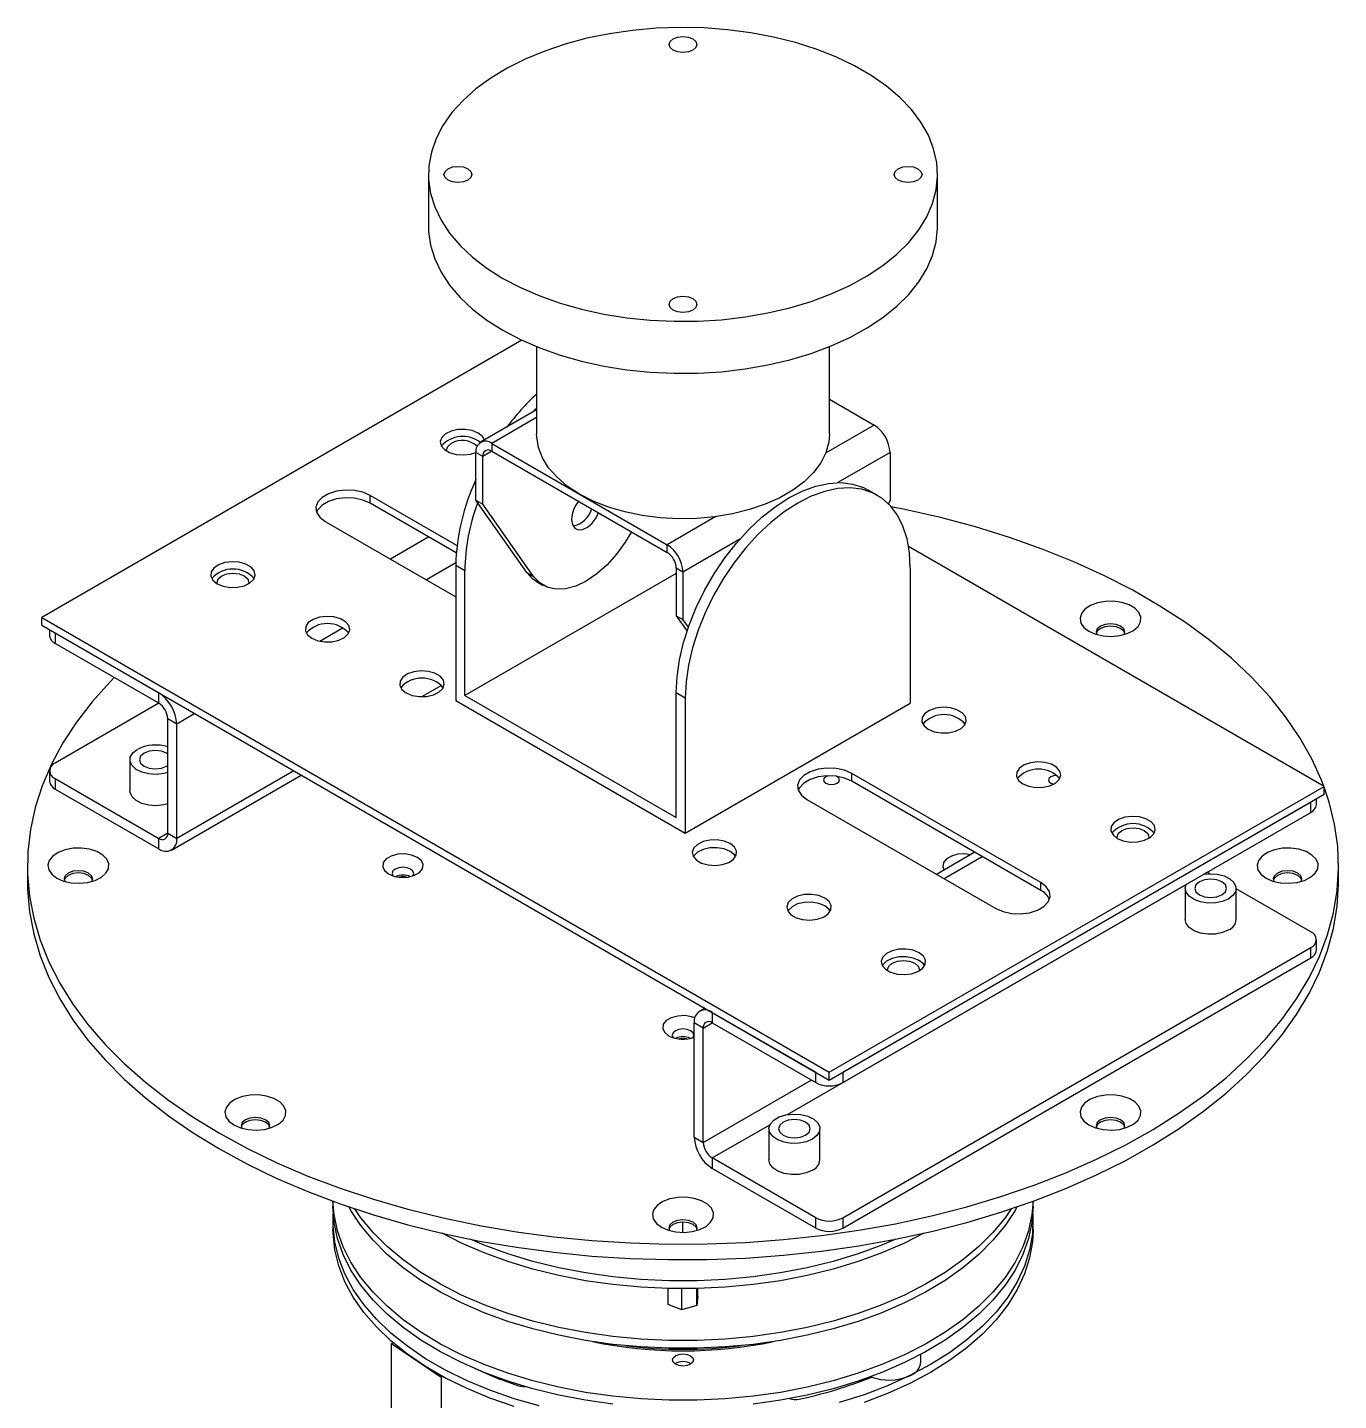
# Model space of a CAD drawing. Header units: millimetres. Extents: x 0 to 597, y 0 to 420.
# Drawn here: x 373.3 to 442, y 114.1 to 186 of the extents above; entities that cross this region are included whole.
import ezdxf

# ---------------------------------------------------------------- set-up
doc = ezdxf.new("R2010")
doc.units = ezdxf.units.MM

msp = doc.modelspace()

# ---------------------------------------------------------------- linework, layer by layer
at = {"color": 7, "linetype": 'Continuous', "lineweight": 25}
for p, q in [((394.34, 178.326), (394.34, 175.604)), ((421.006, 175.604), (421.006, 178.326)), ((399.239, 169.643), (374.085, 155.122)), ((400.006, 169.307), (400.006, 164.717)), ((415.34, 164.717), (415.34, 169.307)), ((415.34, 166.551), (417.69, 165.193)), ((400.006, 165.993), (397.072, 164.299)), ((400.006, 166.091), (399.797, 165.872)), ((397.656, 164.241), (406.848, 158.934)), ((397.656, 164.241), (397.656, 163.833)), ((397.184, 163.561), (396.831, 163.765)), ((396.831, 161.271), (396.831, 163.765)), ((397.184, 161.067), (397.184, 163.561)), ((397.656, 163.833), (406.848, 158.526)), ((418.515, 163.765), (418.515, 161.271)), ((417.85, 161.524), (417.378, 161.796)), ((395.836, 158.894), (391.292, 161.517)), ((391.292, 161.109), (391.292, 161.517)), ((395.797, 158.508), (391.292, 161.109)), ((396.831, 161.271), (397.184, 161.067)), ((399.496, 157.478), (396.831, 161.271)), ((418.515, 161.271), (418.438, 161.071)), ((399.85, 157.274), (397.184, 161.067)), ((388.935, 160.157), (395.77, 156.211)), ((406.848, 158.526), (406.848, 158.934)), ((441.261, 146.278), (419.485, 158.849)), ((395.77, 157.845), (395.77, 150.768)), ((396.242, 157.573), (395.77, 157.845)), ((396.242, 151.04), (396.242, 157.573)), ((399.496, 157.478), (399.85, 157.274)), ((407.673, 157.505), (407.32, 157.71)), ((407.32, 157.71), (407.32, 155.216)), ((407.673, 157.505), (407.673, 155.012)), ((419.576, 157.709), (419.576, 150.632)), ((407.32, 157.435), (396.242, 151.04)), ((400.002, 157.009), (400.356, 156.805)), ((374.085, 154.714), (374.085, 155.122)), ((374.085, 155.122), (415.333, 131.31)), ((374.085, 154.714), (415.333, 130.902)), ((407.32, 155.216), (407.673, 155.012)), ((407.32, 155.216), (407.885, 154.412)), ((407.953, 154.613), (407.673, 155.012)), ((374.5, 154.475), (374.5, 154.17)), ((374.793, 154.306), (374.793, 153.761)), ((380.214, 151.176), (374.793, 154.306)), ((380.214, 150.632), (374.793, 153.761)), ((380.214, 150.632), (380.214, 151.176)), ((396.242, 151.04), (407.32, 144.645)), ((407.791, 150.905), (407.32, 151.177)), ((407.32, 144.645), (407.32, 151.177)), ((380.215, 150.631), (374.793, 147.501)), ((395.77, 150.768), (407.791, 143.829)), ((407.791, 150.905), (407.791, 143.829)), ((407.791, 143.829), (419.576, 150.632)), ((381.157, 149.543), (380.685, 149.815)), ((380.685, 143.827), (380.685, 149.815)), ((381.157, 143.555), (381.157, 149.543)), ((378.704, 147.671), (378.704, 146.038)), ((374.5, 147.093), (374.5, 146.549)), ((380.626, 147.331), (380.685, 147.369)), ((380.88, 142.945), (387.676, 146.868)), ((426.411, 141.243), (416.512, 146.958)), ((416.512, 146.55), (416.512, 146.958)), ((374.793, 146.685), (374.793, 146.14)), ((374.793, 146.685), (380.214, 143.555)), ((374.793, 146.14), (380.214, 143.011)), ((415.333, 131.31), (441.261, 146.278)), ((426.411, 140.835), (416.512, 146.55)), ((441.261, 145.869), (441.261, 146.278)), ((414.155, 145.597), (424.054, 139.883)), ((415.333, 130.902), (441.261, 145.869)), ((416.041, 131.31), (440.554, 145.461)), ((440.554, 144.917), (440.554, 145.461)), ((440.846, 145.325), (440.846, 145.63)), ((416.041, 130.766), (440.554, 144.917)), ((380.685, 143.827), (381.157, 143.555)), ((380.214, 143.011), (380.214, 143.555)), ((422.957, 142.829), (420.953, 141.673)), ((373.34, 142.126), (373.34, 141.31)), ((435.272, 141.705), (435.132, 141.786)), ((442.006, 141.31), (442.006, 142.126)), ((426.411, 140.835), (426.411, 141.243)), ((433.976, 140.936), (433.976, 139.303)), ((436.642, 139.303), (436.642, 140.936)), ((440.554, 138.657), (436.642, 140.914)), ((440.846, 137.704), (440.846, 138.248)), ((416.041, 123.689), (440.554, 137.84)), ((440.554, 137.296), (440.554, 137.84)), ((416.041, 123.145), (440.554, 137.296)), ((408.815, 134.665), (408.539, 134.506)), ((408.734, 133.623), (408.262, 133.895)), ((408.262, 127.907), (408.262, 133.895)), ((409.205, 134.44), (414.626, 131.31)), ((409.205, 134.44), (409.205, 133.895)), ((409.205, 133.895), (414.626, 130.766)), ((408.734, 127.635), (408.734, 133.623)), ((414.626, 130.766), (414.626, 131.31)), ((415.333, 130.902), (415.333, 131.31)), ((416.041, 131.31), (416.041, 130.766)), ((412.173, 128.35), (412.173, 126.717)), ((414.84, 126.717), (414.84, 128.35)), ((408.262, 127.907), (408.734, 127.635)), ((414.626, 123.689), (409.205, 126.819)), ((409.205, 126.819), (409.205, 126.274)), ((414.626, 123.145), (409.205, 126.274)), ((389.34, 124.552), (389.34, 124.298)), ((426.006, 124.298), (426.006, 124.552)), ((414.626, 123.145), (414.626, 123.689)), ((416.041, 123.689), (416.041, 123.145)), ((389.34, 123.482), (389.34, 123.074)), ((407.67, 122.922), (407.67, 123.462)), ((426.006, 123.074), (426.006, 123.482)), ((406.895, 119.15), (406.895, 119.985)), ((407.614, 118.871), (407.614, 119.975)), ((408.392, 119.091), (408.392, 119.983)), ((408.451, 119.59), (408.392, 119.091)), ((408.451, 119.59), (408.451, 119.985)), ((407.614, 118.871), (406.895, 119.15)), ((408.392, 119.091), (407.614, 118.871)), ((392.493, 117.139), (392.41, 117.098)), ((392.41, 117.098), (395.001, 115.339)), ((392.41, 112.743), (392.41, 117.098)), ((420.135, 116.152), (420.135, 116.536)), ((395.084, 115.38), (395.001, 115.339)), ((395.001, 115.339), (395.001, 110.984)), ((398.048, 115.291), (398.048, 115.241)), ((398.066, 115.285), (398.048, 115.2)), ((398.152, 115.254), (398.126, 115.211)), ((417.007, 115.13), (417.007, 115.189)), ((417.383, 115.274), (417.382, 115.321))]:
    msp.add_line(p, q, dxfattribs=at)
at = {"color": 8, "linetype": 'Continuous', "lineweight": 25}
for p, q in [((400.006, 165.598), (397.656, 164.241)), ((417.69, 165.193), (415.144, 163.723)), ((397.656, 163.833), (397.184, 163.561)), ((418.515, 163.765), (415.781, 162.186)), ((409.395, 160.404), (406.848, 158.934)), ((394.356, 159.34), (392.352, 158.184)), ((410.644, 159.22), (407.673, 157.505)), ((395.771, 157.98), (394.238, 157.095)), ((389.878, 154.578), (388.661, 153.875)), ((395.029, 151.564), (394.016, 150.979)), ((382.1, 150.088), (381.157, 149.543)), ((387.286, 147.094), (381.157, 143.555)), ((380.685, 143.827), (380.214, 143.555)), ((421.344, 141.447), (423.347, 142.604)), ((434.941, 141.676), (435.132, 141.786)), ((413.139, 129.09), (434.028, 141.148)), ((408.734, 133.623), (409.205, 133.895)), ((408.734, 127.635), (414.392, 130.901)), ((409.205, 126.819), (412.225, 128.562))]:
    msp.add_line(p, q, dxfattribs=at)
at = {"color": 7, "linetype": 'Continuous', "lineweight": 25, "flags": 128}
for points in [[(398.245, 172.884), (399.169, 172.398), (400.168, 171.964), (401.233, 171.586), (402.355, 171.268), (403.523, 171.011), (404.728, 170.819), (405.959, 170.693), (407.204, 170.634), (408.454, 170.642), (409.697, 170.718), (410.922, 170.861), (412.119, 171.07), (413.276, 171.342), (414.385, 171.675), (415.434, 172.067), (416.415, 172.515), (417.32, 173.013), (418.139, 173.557), (418.867, 174.144), (419.496, 174.768), (420.021, 175.422), (420.438, 176.103), (420.743, 176.803), (420.932, 177.516), (421.005, 178.236), (420.962, 178.957), (420.801, 179.673), (420.525, 180.376), (420.136, 181.062), (419.637, 181.724), (419.033, 182.356), (418.33, 182.952), (417.533, 183.508), (416.649, 184.018), (415.686, 184.478), (414.653, 184.884), (413.559, 185.233), (412.412, 185.521), (411.225, 185.745), (410.005, 185.905), (408.766, 185.998), (407.517, 186.023), (406.269, 185.981), (405.034, 185.871), (403.821, 185.695), (402.643, 185.455), (401.509, 185.151), (400.429, 184.788), (399.412, 184.368), (398.469, 183.895), (397.606, 183.373), (396.831, 182.807), (396.152, 182.201), (395.574, 181.561), (395.103, 180.893), (394.742, 180.202), (394.494, 179.495), (394.363, 178.777), (394.348, 178.056), (394.45, 177.336), (394.669, 176.626), (395.002, 175.931), (395.446, 175.256), (395.998, 174.609), (396.652, 173.994), (397.404, 173.417), (398.245, 172.884)], [(408.192, 185.429), (408.351, 185.292), (408.406, 185.13), (408.351, 184.968), (408.192, 184.83), (407.954, 184.739), (407.673, 184.706), (407.392, 184.739), (407.155, 184.83), (406.996, 184.968), (406.94, 185.13), (406.996, 185.292), (407.155, 185.429), (407.392, 185.521), (407.673, 185.553), (407.954, 185.521), (408.192, 185.429)], [(396.407, 178.626), (396.565, 178.488), (396.621, 178.326), (396.565, 178.164), (396.407, 178.027), (396.169, 177.935), (395.888, 177.903), (395.607, 177.935), (395.369, 178.027), (395.21, 178.164), (395.155, 178.326), (395.21, 178.488), (395.369, 178.626), (395.607, 178.717), (395.888, 178.75), (396.169, 178.717), (396.407, 178.626)], [(419.977, 178.626), (420.136, 178.488), (420.192, 178.326), (420.136, 178.164), (419.977, 178.027), (419.739, 177.935), (419.458, 177.903), (419.178, 177.935), (418.94, 178.027), (418.781, 178.164), (418.725, 178.326), (418.781, 178.488), (418.94, 178.626), (419.178, 178.717), (419.458, 178.75), (419.739, 178.717), (419.977, 178.626)], [(394.34, 175.604), (394.348, 175.334), (394.45, 174.615), (394.669, 173.904), (395.002, 173.209), (395.446, 172.534), (395.998, 171.887), (396.652, 171.272), (397.404, 170.695), (398.245, 170.162)], [(398.245, 170.162), (399.169, 169.676), (400.168, 169.242), (401.233, 168.865), (402.355, 168.546), (403.523, 168.29), (404.728, 168.097), (405.959, 167.971), (407.204, 167.912), (408.454, 167.921), (409.697, 167.996), (410.922, 168.139), (412.119, 168.348), (413.276, 168.62), (414.385, 168.954), (415.434, 169.346), (416.415, 169.793), (417.32, 170.291), (418.139, 170.836), (418.867, 171.422), (419.496, 172.046), (420.021, 172.701), (420.438, 173.381), (420.743, 174.081), (420.932, 174.794), (421.005, 175.514), (421.006, 175.604)], [(408.192, 171.822), (408.351, 171.685), (408.406, 171.523), (408.351, 171.361), (408.192, 171.224), (407.954, 171.132), (407.673, 171.1), (407.392, 171.132), (407.155, 171.224), (406.996, 171.361), (406.94, 171.523), (406.996, 171.685), (407.155, 171.822), (407.392, 171.914), (407.673, 171.946), (407.954, 171.914), (408.192, 171.822)], [(396.949, 164.783), (396.636, 164.912), (396.268, 164.975), (395.884, 164.966), (395.526, 164.885), (395.233, 164.742), (395.037, 164.552), (394.958, 164.335), (395.005, 164.115), (395.174, 163.915), (395.446, 163.759), (395.791, 163.661), (396.172, 163.634), (396.548, 163.679), (396.831, 163.771)], [(397.275, 164.416), (397.172, 164.603), (396.949, 164.783)], [(415.34, 164.717), (415.306, 164.301), (415.155, 163.752), (414.886, 163.218), (414.504, 162.708), (414.014, 162.23), (413.424, 161.79), (412.743, 161.397), (411.982, 161.057), (411.154, 160.774), (410.27, 160.553), (409.346, 160.398), (408.395, 160.311), (407.432, 160.294), (406.474, 160.346), (405.534, 160.467), (404.628, 160.655), (403.77, 160.908), (402.974, 161.22), (402.252, 161.588), (401.615, 162.005), (401.074, 162.464), (400.637, 162.96), (400.311, 163.482), (400.101, 164.025), (400.01, 164.578), (400.006, 164.717)], [(395.299, 163.831), (395.29, 163.898), (395.354, 164.083), (395.534, 164.239)], [(391.292, 161.517), (390.912, 161.681), (390.468, 161.777), (389.994, 161.797), (389.531, 161.739), (389.114, 161.607), (388.779, 161.414), (388.552, 161.173), (388.451, 160.906), (388.485, 160.633), (388.65, 160.376), (388.935, 160.157)], [(407.32, 151.177), (407.362, 152.022), (407.491, 152.905), (407.702, 153.811), (407.994, 154.729), (408.363, 155.645), (408.801, 156.545), (409.305, 157.417), (409.865, 158.247), (410.474, 159.023), (411.123, 159.735), (411.802, 160.372), (412.502, 160.924), (413.212, 161.384), (413.922, 161.744), (414.622, 162), (415.302, 162.148), (415.95, 162.185), (416.559, 162.111), (417.12, 161.928), (417.378, 161.796)], [(419.576, 157.709), (419.533, 158.504), (419.405, 159.238), (419.193, 159.9), (418.901, 160.481), (418.533, 160.972), (418.094, 161.365), (417.591, 161.656), (417.031, 161.839), (416.422, 161.913), (415.773, 161.876), (415.094, 161.728), (414.394, 161.472), (413.683, 161.111), (412.973, 160.652), (412.273, 160.1), (411.594, 159.463), (410.945, 158.751), (410.336, 157.975), (409.776, 157.144), (409.273, 156.273), (408.834, 155.373), (408.466, 154.457), (408.174, 153.539), (407.962, 152.632), (407.834, 151.75), (407.791, 150.905)], [(391.292, 161.109), (390.912, 161.273), (390.468, 161.369), (389.994, 161.388), (389.531, 161.33), (389.114, 161.199), (388.779, 161.005), (388.552, 160.765), (388.485, 160.633)], [(401.839, 160.26), (401.881, 159.997), (402.001, 159.81), (402.186, 159.72), (402.417, 159.736), (402.669, 159.857), (402.913, 160.07), (403.124, 160.351), (403.252, 160.602)], [(441.241, 146.289), (441.121, 146.597), (440.609, 147.723), (439.983, 148.829), (439.246, 149.912), (438.4, 150.969), (437.449, 151.994), (436.394, 152.986), (435.24, 153.94), (433.992, 154.854), (432.653, 155.724), (431.227, 156.547), (429.721, 157.32), (428.138, 158.041), (426.485, 158.707), (424.767, 159.315), (422.99, 159.865), (421.16, 160.353), (419.284, 160.779), (418.579, 160.92)], [(404.971, 159.61), (404.651, 159.068), (404.196, 158.438), (403.694, 157.878), (403.158, 157.402), (402.605, 157.028), (402.053, 156.765), (401.517, 156.621), (401.014, 156.602), (400.56, 156.707), (400.168, 156.933), (399.85, 157.274)], [(383.278, 156.891), (383.59, 156.762), (383.959, 156.699), (384.342, 156.708), (384.7, 156.789), (384.993, 156.932), (385.19, 157.122), (385.269, 157.339), (385.221, 157.559), (385.052, 157.759), (384.781, 157.915), (384.436, 158.013), (384.055, 158.04), (383.679, 157.995), (383.349, 157.881), (383.101, 157.712), (382.961, 157.506), (382.945, 157.284), (383.055, 157.072), (383.278, 156.891)], [(400.002, 157.009), (399.814, 157.137), (399.496, 157.478)], [(383.278, 156.891), (383.27, 156.959), (383.333, 157.143), (383.514, 157.299)], [(383.514, 157.299), (383.784, 157.403), (384.103, 157.44), (384.422, 157.403), (384.692, 157.299), (384.873, 157.143), (384.936, 156.959), (384.928, 156.891)], [(428.933, 154.4), (429.281, 154.248), (429.686, 154.155), (430.119, 154.13), (430.549, 154.172), (430.942, 154.28), (431.271, 154.446), (431.51, 154.656), (431.642, 154.896), (431.656, 155.147), (431.553, 155.392), (431.34, 155.611), (431.032, 155.789), (430.652, 155.912), (430.228, 155.972), (429.793, 155.963), (429.378, 155.887), (429.013, 155.749), (428.727, 155.559), (428.54, 155.332), (428.466, 155.084), (428.51, 154.834), (428.67, 154.6), (428.933, 154.4)], [(388.228, 154.034), (388.54, 153.905), (388.908, 153.842), (389.292, 153.851), (389.65, 153.931), (389.943, 154.075), (390.139, 154.265), (390.218, 154.482), (390.171, 154.702), (390.002, 154.901), (389.731, 155.058), (389.385, 155.155), (389.004, 155.183), (388.629, 155.137), (388.299, 155.024), (388.05, 154.855), (387.911, 154.648), (387.895, 154.427), (388.004, 154.214), (388.228, 154.034)], [(430.779, 154.226), (430.815, 154.359), (430.758, 154.524), (430.595, 154.665), (430.352, 154.759), (430.065, 154.792), (429.778, 154.759), (429.534, 154.665), (429.372, 154.524), (429.315, 154.359), (429.351, 154.226)], [(430.807, 154.297), (430.758, 154.402), (430.595, 154.542), (430.352, 154.636), (430.065, 154.669), (429.778, 154.636), (429.534, 154.542), (429.372, 154.402), (429.322, 154.297)], [(377.882, 151.978), (377.65, 151.741), (376.724, 150.707), (375.905, 149.644), (375.196, 148.555), (374.598, 147.443), (374.115, 146.314), (373.747, 145.169), (373.496, 144.015), (373.363, 142.854), (373.348, 141.69), (373.452, 140.528), (373.673, 139.371), (374.012, 138.224), (374.467, 137.09), (375.036, 135.974), (375.717, 134.879), (376.509, 133.809), (377.409, 132.767), (378.412, 131.758), (379.517, 130.784), (380.718, 129.85), (382.013, 128.958), (383.396, 128.111)], [(393.177, 151.176), (393.49, 151.047), (393.858, 150.984), (394.242, 150.993), (394.6, 151.074), (394.893, 151.217), (395.089, 151.408), (395.168, 151.625), (395.121, 151.845), (394.952, 152.044), (394.68, 152.201), (394.335, 152.298), (393.954, 152.325), (393.578, 152.28), (393.248, 152.166), (393, 151.997), (392.861, 151.791), (392.845, 151.569), (392.954, 151.357), (393.177, 151.176)], [(420.519, 149.271), (420.831, 149.142), (421.199, 149.079), (421.583, 149.088), (421.941, 149.169), (422.234, 149.312), (422.431, 149.503), (422.509, 149.72), (422.462, 149.94), (422.293, 150.139), (422.022, 150.296), (421.677, 150.393), (421.296, 150.42), (420.92, 150.375), (420.59, 150.261), (420.342, 150.092), (420.202, 149.886), (420.186, 149.664), (420.296, 149.452), (420.519, 149.271)], [(380.685, 146.999), (380.477, 146.945), (380.087, 146.902), (379.692, 146.928), (379.328, 147.02), (379.026, 147.169), (378.815, 147.364), (378.712, 147.585), (378.727, 147.815), (378.858, 148.031), (379.094, 148.216)], [(380.685, 147.974), (380.626, 148.012), (380.356, 148.116), (380.037, 148.152), (379.718, 148.116), (379.448, 148.012), (379.267, 147.856), (379.204, 147.671), (379.267, 147.487), (379.448, 147.331), (379.718, 147.227), (380.037, 147.19), (380.356, 147.227), (380.626, 147.331), (380.626, 147.331)], [(425.469, 146.414), (425.781, 146.285), (426.149, 146.222), (426.533, 146.231), (426.891, 146.311), (427.184, 146.455), (427.38, 146.645), (427.459, 146.862), (427.412, 147.082), (427.243, 147.281), (426.971, 147.438), (426.626, 147.536), (426.245, 147.563), (425.869, 147.517), (425.54, 147.404), (425.291, 147.235), (425.152, 147.028), (425.136, 146.807), (425.245, 146.594), (425.469, 146.414)], [(416.512, 146.958), (416.132, 147.122), (415.688, 147.218), (415.214, 147.237), (414.751, 147.179), (414.335, 147.048), (413.999, 146.854), (413.772, 146.614), (413.671, 146.346), (413.705, 146.073), (413.871, 145.817), (414.155, 145.597)], [(416.512, 146.55), (416.132, 146.714), (415.688, 146.81), (415.214, 146.829), (414.751, 146.771), (414.335, 146.64), (413.999, 146.446), (413.772, 146.206), (413.705, 146.074)], [(415.262, 146.831), (415.157, 146.787), (415.066, 146.709), (415.035, 146.617), (415.066, 146.524), (415.157, 146.446)], [(415.157, 146.446), (415.292, 146.394), (415.451, 146.376), (415.611, 146.394), (415.746, 146.446), (415.836, 146.524), (415.868, 146.617), (415.836, 146.709), (415.746, 146.787), (415.705, 146.807)], [(427.263, 146.857), (427.236, 146.857), (427.077, 146.839), (426.942, 146.787), (426.851, 146.709), (426.82, 146.617), (426.851, 146.524), (426.942, 146.446)], [(380.685, 145.366), (380.477, 145.312), (380.087, 145.269), (379.692, 145.295), (379.328, 145.387), (379.026, 145.536), (378.815, 145.731), (378.712, 145.952), (378.704, 146.038)], [(383.396, 128.111), (384.862, 127.313), (386.408, 126.566), (388.026, 125.872), (389.712, 125.234), (391.461, 124.655), (393.265, 124.136), (395.119, 123.679), (397.016, 123.285), (398.949, 122.957), (400.913, 122.694), (402.9, 122.499), (404.904, 122.371), (406.917, 122.311), (408.933, 122.319), (410.944, 122.396), (412.944, 122.541), (414.926, 122.753), (416.883, 123.033), (418.809, 123.378), (420.695, 123.787), (422.537, 124.26), (424.328, 124.794), (426.061, 125.388), (427.731, 126.04), (429.332, 126.748), (430.858, 127.508), (432.304, 128.319), (433.665, 129.177), (434.937, 130.08), (436.115, 131.024), (437.194, 132.007), (438.172, 133.025), (439.045, 134.074), (439.81, 135.15), (440.463, 136.251), (441.004, 137.372), (441.43, 138.51), (441.739, 139.659), (441.932, 140.818), (442.005, 141.981), (441.961, 143.144), (441.799, 144.304), (441.518, 145.457), (441.261, 146.235)], [(426.942, 146.446), (427.077, 146.394), (427.081, 146.393)], [(430.418, 143.556), (430.731, 143.428), (431.099, 143.364), (431.483, 143.373), (431.84, 143.454), (432.134, 143.597), (432.33, 143.788), (432.409, 144.005), (432.361, 144.225), (432.193, 144.424), (431.921, 144.581), (431.576, 144.678), (431.195, 144.706), (430.819, 144.66), (430.489, 144.547), (430.241, 144.377), (430.101, 144.171), (430.086, 143.949), (430.195, 143.737), (430.418, 143.556)], [(430.418, 143.556), (430.41, 143.624), (430.473, 143.808), (430.654, 143.965), (430.924, 144.069), (431.243, 144.105), (431.562, 144.069), (431.833, 143.965), (432.013, 143.808), (432.077, 143.624), (432.068, 143.556)], [(410.148, 143.284), (409.835, 143.413), (409.467, 143.476), (409.084, 143.467), (408.726, 143.387), (408.433, 143.243), (408.236, 143.053), (408.157, 142.836), (408.205, 142.616), (408.373, 142.417), (408.645, 142.26), (408.99, 142.163), (409.371, 142.135), (409.747, 142.181), (410.077, 142.294), (410.325, 142.463), (410.465, 142.67), (410.481, 142.891), (410.371, 143.104), (410.148, 143.284)], [(374.875, 141.473), (375.222, 141.321), (375.628, 141.229), (376.061, 141.203), (376.49, 141.246), (376.884, 141.354), (377.212, 141.519), (377.451, 141.73), (377.583, 141.969), (377.598, 142.221), (377.495, 142.465), (377.281, 142.684), (376.973, 142.862), (376.593, 142.986), (376.17, 143.045), (375.735, 143.037), (375.319, 142.96), (374.955, 142.822), (374.669, 142.633), (374.481, 142.406), (374.407, 142.158), (374.452, 141.908), (374.612, 141.674), (374.875, 141.473)], [(392.252, 141.691), (392.556, 141.568), (392.913, 141.513), (393.282, 141.531), (393.618, 141.622), (393.88, 141.773), (394.037, 141.967), (394.069, 142.18), (393.973, 142.387), (393.761, 142.562), (393.457, 142.684), (393.099, 142.74), (392.73, 142.721), (392.395, 142.631), (392.133, 142.479), (391.976, 142.286), (391.944, 142.073), (392.04, 141.866), (392.252, 141.691)], [(410.148, 142.876), (409.835, 143.005), (409.467, 143.068), (409.084, 143.059), (408.726, 142.978), (408.433, 142.835), (408.236, 142.645), (408.211, 142.604)], [(410.435, 142.604), (410.371, 142.696), (410.148, 142.876)], [(422.731, 142.699), (422.433, 142.74), (422.064, 142.721), (421.728, 142.631), (421.466, 142.479), (421.309, 142.286), (421.277, 142.073), (421.348, 141.9)], [(438.208, 141.473), (438.556, 141.321), (438.961, 141.229), (439.394, 141.203), (439.824, 141.246), (440.217, 141.354), (440.546, 141.519), (440.785, 141.73), (440.916, 141.969), (440.931, 142.221), (440.828, 142.465), (440.615, 142.684), (440.307, 142.862), (439.927, 142.986), (439.503, 143.045), (439.068, 143.037), (438.653, 142.96), (438.288, 142.822), (438.002, 142.633), (437.815, 142.406), (437.741, 142.158), (437.785, 141.908), (437.945, 141.674), (438.208, 141.473)], [(376.72, 141.3), (376.756, 141.432), (376.699, 141.598), (376.537, 141.738), (376.293, 141.832), (376.006, 141.865), (375.719, 141.832), (375.476, 141.738), (375.313, 141.598), (375.256, 141.432), (375.292, 141.3)], [(376.749, 141.371), (376.699, 141.475), (376.537, 141.616), (376.293, 141.71), (376.006, 141.743), (375.719, 141.71), (375.476, 141.616), (375.313, 141.475), (375.264, 141.371)], [(393.527, 141.589), (393.53, 141.593), (393.573, 141.718), (393.53, 141.843), (393.407, 141.949), (393.223, 142.02), (393.006, 142.045), (392.79, 142.02), (392.606, 141.949), (392.483, 141.843), (392.44, 141.718), (392.483, 141.593), (392.486, 141.589)], [(434.941, 141.676), (435.259, 141.705), (435.654, 141.68), (436.019, 141.588), (436.32, 141.438), (436.531, 141.244), (436.634, 141.022), (436.619, 140.793), (436.488, 140.576), (436.252, 140.392)], [(440.054, 141.3), (440.09, 141.432), (440.033, 141.598), (439.87, 141.738), (439.627, 141.832), (439.34, 141.865), (439.053, 141.832), (438.809, 141.738), (438.647, 141.598), (438.59, 141.432), (438.626, 141.3)], [(440.082, 141.371), (440.033, 141.475), (439.87, 141.616), (439.627, 141.71), (439.34, 141.743), (439.053, 141.71), (438.809, 141.616), (438.647, 141.475), (438.597, 141.371)], [(373.34, 141.31), (373.348, 140.873), (373.452, 139.711), (373.673, 138.555), (374.012, 137.407), (374.467, 136.274), (375.036, 135.157), (375.717, 134.062), (376.509, 132.992), (377.409, 131.951), (378.412, 130.941), (379.517, 129.968), (380.718, 129.033), (382.013, 128.141), (383.396, 127.295)], [(383.396, 127.295), (384.862, 126.496), (386.408, 125.749), (388.026, 125.055), (389.712, 124.418), (391.461, 123.838), (393.265, 123.319), (395.119, 122.862), (397.016, 122.469), (398.949, 122.14), (400.913, 121.878), (402.9, 121.682), (404.904, 121.554), (406.917, 121.494), (408.933, 121.503), (410.944, 121.58), (412.944, 121.725), (414.926, 121.937), (416.883, 122.216), (418.809, 122.561), (420.695, 122.971), (422.537, 123.443), (424.328, 123.978), (426.061, 124.572), (427.731, 125.224), (429.332, 125.931), (430.858, 126.691), (432.304, 127.502), (433.665, 128.36), (434.937, 129.263), (436.115, 130.208), (437.194, 131.19), (438.172, 132.208), (439.045, 133.257), (439.81, 134.334), (440.463, 135.435), (441.004, 136.556), (441.43, 137.693), (441.739, 138.843), (441.932, 140.001), (442.005, 141.164), (442.006, 141.31)], [(424.054, 139.883), (424.434, 139.718), (424.879, 139.623), (425.352, 139.603), (425.815, 139.661), (426.232, 139.793), (426.567, 139.986), (426.794, 140.227), (426.895, 140.494), (426.861, 140.767), (426.696, 141.024), (426.411, 141.243)], [(436.252, 140.392), (435.932, 140.256), (435.557, 140.18), (435.16, 140.171), (434.776, 140.231), (434.439, 140.353), (434.18, 140.527), (434.021, 140.737), (433.977, 140.965), (434.028, 141.148)], [(434.72, 141.276), (434.539, 141.12), (434.476, 140.936), (434.539, 140.752), (434.72, 140.596), (434.99, 140.492), (435.309, 140.455), (435.628, 140.492), (435.898, 140.596), (436.079, 140.752), (436.142, 140.936), (436.079, 141.12), (435.898, 141.276), (435.628, 141.381), (435.309, 141.417), (434.99, 141.381), (434.72, 141.276)], [(415.098, 140.427), (414.785, 140.556), (414.417, 140.619), (414.033, 140.61), (413.676, 140.529), (413.382, 140.386), (413.186, 140.195), (413.107, 139.978), (413.155, 139.758), (413.323, 139.559), (413.595, 139.402), (413.94, 139.305), (414.321, 139.278), (414.697, 139.323), (415.027, 139.437), (415.275, 139.606), (415.415, 139.812), (415.43, 140.034), (415.321, 140.246), (415.098, 140.427)], [(415.098, 140.019), (414.785, 140.147), (414.417, 140.211), (414.033, 140.201), (413.676, 140.121), (413.382, 139.978), (413.186, 139.787), (413.161, 139.746)], [(415.385, 139.746), (415.321, 139.838), (415.098, 140.019)], [(436.252, 138.759), (435.932, 138.622), (435.557, 138.547), (435.16, 138.538), (434.776, 138.597), (434.439, 138.72), (434.18, 138.893), (434.021, 139.104), (433.976, 139.303)], [(420.047, 137.569), (419.735, 137.698), (419.367, 137.761), (418.983, 137.752), (418.625, 137.672), (418.332, 137.528), (418.136, 137.338), (418.057, 137.121), (418.104, 136.901), (418.273, 136.702), (418.545, 136.545), (418.89, 136.448), (419.271, 136.42), (419.647, 136.466), (419.976, 136.579), (420.225, 136.748), (420.364, 136.955), (420.38, 137.176), (420.271, 137.389), (420.047, 137.569)], [(420.047, 137.161), (419.735, 137.29), (419.367, 137.353), (418.983, 137.344), (418.625, 137.263), (418.332, 137.12), (418.136, 136.93), (418.111, 136.889)], [(418.398, 136.617), (418.389, 136.685), (418.453, 136.869), (418.633, 137.025), (418.904, 137.129), (419.222, 137.166), (419.541, 137.129), (419.812, 137.025), (419.992, 136.869), (420.056, 136.685), (420.047, 136.617)], [(420.334, 136.889), (420.271, 136.981), (420.047, 137.161)], [(408.295, 134.16), (408.124, 134.217), (407.766, 134.273), (407.397, 134.254), (407.061, 134.164), (406.799, 134.013), (406.643, 133.819), (406.61, 133.606), (406.706, 133.399), (406.919, 133.224)], [(408.194, 133.122), (408.197, 133.126), (408.24, 133.251), (408.197, 133.376), (408.074, 133.482), (407.89, 133.553), (407.673, 133.578), (407.456, 133.553), (407.272, 133.482), (407.15, 133.376), (407.106, 133.251), (407.15, 133.126), (407.152, 133.122)], [(384.15, 128.547), (384.497, 128.395), (384.903, 128.302), (385.336, 128.277), (385.765, 128.319), (386.159, 128.427), (386.487, 128.593), (386.726, 128.803), (386.858, 129.043), (386.873, 129.294), (386.77, 129.539), (386.556, 129.758), (386.248, 129.936), (385.868, 130.059), (385.445, 130.119), (385.009, 130.11), (384.594, 130.034), (384.23, 129.896), (383.943, 129.706), (383.756, 129.479), (383.682, 129.231), (383.727, 128.981), (383.887, 128.747), (384.15, 128.547)], [(428.933, 128.547), (429.281, 128.395), (429.686, 128.302), (430.119, 128.277), (430.549, 128.319), (430.942, 128.427), (431.271, 128.593), (431.51, 128.803), (431.642, 129.043), (431.656, 129.294), (431.553, 129.539), (431.34, 129.758), (431.032, 129.936), (430.652, 130.059), (430.228, 130.119), (429.793, 130.11), (429.378, 130.034), (429.013, 129.896), (428.727, 129.706), (428.54, 129.479), (428.466, 129.231), (428.51, 128.981), (428.67, 128.747), (428.933, 128.547)], [(385.995, 128.373), (386.031, 128.506), (385.974, 128.671), (385.812, 128.812), (385.568, 128.906), (385.281, 128.939), (384.994, 128.906), (384.751, 128.812), (384.588, 128.671), (384.531, 128.506), (384.567, 128.373)], [(386.024, 128.445), (385.974, 128.549), (385.812, 128.689), (385.568, 128.783), (385.281, 128.816), (384.994, 128.783), (384.751, 128.689), (384.588, 128.549), (384.539, 128.445)], [(414.45, 127.805), (414.13, 127.669), (413.755, 127.593), (413.357, 127.585), (412.974, 127.644), (412.637, 127.766), (412.378, 127.94), (412.219, 128.151), (412.174, 128.379), (412.248, 128.604), (412.434, 128.807), (412.715, 128.969), (413.066, 129.076), (413.457, 129.119), (413.852, 129.093), (414.216, 129.001), (414.517, 128.852), (414.729, 128.658), (414.832, 128.436), (414.817, 128.207), (414.686, 127.99), (414.45, 127.805)], [(412.917, 128.69), (412.737, 128.534), (412.673, 128.35), (412.737, 128.166), (412.917, 128.01), (413.188, 127.905), (413.507, 127.869), (413.826, 127.905), (414.096, 128.01), (414.277, 128.166), (414.34, 128.35), (414.277, 128.534), (414.096, 128.69), (413.826, 128.794), (413.507, 128.831), (413.188, 128.794), (412.917, 128.69)], [(430.779, 128.373), (430.815, 128.506), (430.758, 128.671), (430.595, 128.812), (430.352, 128.906), (430.065, 128.939), (429.778, 128.906), (429.534, 128.812), (429.372, 128.671), (429.315, 128.506), (429.351, 128.373)], [(430.807, 128.445), (430.758, 128.549), (430.595, 128.689), (430.352, 128.783), (430.065, 128.816), (429.778, 128.783), (429.534, 128.689), (429.372, 128.549), (429.322, 128.445)], [(414.45, 126.172), (414.13, 126.036), (413.755, 125.96), (413.357, 125.952), (412.974, 126.011), (412.637, 126.133), (412.378, 126.307), (412.219, 126.517), (412.173, 126.717)], [(426.004, 124.551), (425.947, 123.855), (425.769, 123.009), (425.474, 122.174), (425.063, 121.355), (424.539, 120.558), (423.906, 119.788), (423.168, 119.05), (422.33, 118.349), (421.396, 117.689), (420.373, 117.074), (419.268, 116.509), (418.088, 115.997), (416.84, 115.541), (415.532, 115.145), (414.174, 114.811), (412.774, 114.541), (411.34, 114.337), (409.883, 114.2), (408.411, 114.132), (406.935, 114.132), (405.463, 114.2), (404.006, 114.337), (402.572, 114.541), (401.172, 114.811), (399.814, 115.145), (398.506, 115.541), (397.259, 115.997), (396.078, 116.509), (394.973, 117.074), (393.95, 117.689), (393.017, 118.349), (392.178, 119.05), (391.44, 119.788), (390.807, 120.558), (390.283, 121.355), (389.872, 122.174), (389.577, 123.009), (389.399, 123.855), (389.342, 124.551)], [(406.542, 123.192), (406.889, 123.04), (407.294, 122.948), (407.728, 122.922), (408.157, 122.965), (408.551, 123.073), (408.879, 123.238), (409.118, 123.449), (409.25, 123.689), (409.265, 123.94), (409.162, 124.184), (408.948, 124.404), (408.64, 124.581), (408.26, 124.705), (407.837, 124.764), (407.401, 124.756), (406.986, 124.68), (406.622, 124.542), (406.335, 124.352), (406.148, 124.125), (406.074, 123.877), (406.119, 123.627), (406.278, 123.393), (406.542, 123.192)], [(404.006, 113.929), (402.572, 114.133), (401.172, 114.403), (399.814, 114.737), (398.506, 115.133), (397.259, 115.588), (396.078, 116.1), (394.973, 116.666), (393.95, 117.28), (393.017, 117.94), (392.178, 118.642), (391.44, 119.38), (390.807, 120.15), (390.283, 120.947), (389.872, 121.766), (389.577, 122.601), (389.399, 123.447), (389.34, 124.298)], [(400.145, 113.832), (398.824, 114.213), (397.561, 114.654), (396.363, 115.152), (395.239, 115.705), (394.195, 116.308), (393.239, 116.957), (392.376, 117.649), (391.612, 118.378), (390.953, 119.141), (390.402, 119.931), (389.963, 120.745), (389.639, 121.577), (389.432, 122.421), (389.343, 123.271), (389.353, 123.89)], [(425.162, 124.254), (425.063, 124.077), (424.539, 123.28), (423.906, 122.51), (423.168, 121.772), (422.33, 121.071), (421.396, 120.41), (420.373, 119.796), (419.268, 119.23), (418.088, 118.718), (416.84, 118.263), (415.532, 117.867), (414.174, 117.533), (412.774, 117.263), (411.34, 117.059), (409.883, 116.922), (408.411, 116.854), (406.935, 116.854), (405.463, 116.922), (404.006, 117.059), (402.572, 117.263), (401.172, 117.533), (399.814, 117.867), (398.506, 118.263), (397.259, 118.718), (396.078, 119.23), (394.973, 119.796), (393.95, 120.41), (393.017, 121.071), (392.178, 121.772), (391.44, 122.51), (390.807, 123.28), (390.283, 124.077), (390.184, 124.254)], [(424.859, 124.151), (424.539, 123.688), (423.906, 122.918), (423.168, 122.18), (422.33, 121.479), (421.396, 120.819), (420.373, 120.204), (419.268, 119.639), (418.088, 119.127), (416.84, 118.671), (415.532, 118.275), (414.174, 117.941), (412.774, 117.671), (411.34, 117.467), (409.883, 117.33), (408.411, 117.262), (406.935, 117.262), (405.463, 117.33), (404.006, 117.467), (402.572, 117.671), (401.172, 117.941), (399.814, 118.275), (398.506, 118.671), (397.259, 119.127), (396.078, 119.639), (394.973, 120.204), (393.95, 120.819), (393.017, 121.479), (392.178, 122.18), (391.44, 122.918), (390.807, 123.688), (390.487, 124.151)], [(426.006, 124.298), (425.947, 123.447), (425.769, 122.601), (425.474, 121.766), (425.063, 120.947), (424.539, 120.15), (423.906, 119.38), (423.168, 118.642), (422.33, 117.94), (421.396, 117.28), (420.373, 116.666), (419.268, 116.1), (418.088, 115.588), (416.84, 115.133), (415.532, 114.737), (414.174, 114.403), (412.774, 114.133), (411.34, 113.929)], [(425.993, 123.89), (426.003, 123.692), (425.973, 122.84), (425.824, 121.992), (425.557, 121.154), (425.175, 120.331), (424.679, 119.528), (424.073, 118.751), (423.36, 118.004), (422.546, 117.293), (421.635, 116.623), (420.634, 115.996), (419.548, 115.419)], [(398.824, 113.805), (397.561, 114.246), (396.363, 114.744), (395.239, 115.296), (394.195, 115.899), (393.239, 116.549), (392.376, 117.24), (391.612, 117.97), (390.953, 118.732), (390.402, 119.523), (389.963, 120.337), (389.639, 121.168), (389.432, 122.012), (389.343, 122.863), (389.34, 123.074)], [(408.387, 123.019), (408.423, 123.151), (408.366, 123.317), (408.203, 123.458), (407.96, 123.551), (407.673, 123.584), (407.386, 123.551), (407.143, 123.458), (406.98, 123.317), (406.923, 123.151), (406.959, 123.019)], [(408.416, 123.09), (408.366, 123.195), (408.203, 123.335), (407.96, 123.429), (407.673, 123.462), (407.386, 123.429), (407.143, 123.335), (406.98, 123.195), (406.931, 123.09)], [(426.006, 123.074), (425.973, 122.432), (425.824, 121.584), (425.557, 120.746), (425.175, 119.923), (424.679, 119.12), (424.073, 118.343), (423.36, 117.596), (422.546, 116.885), (421.635, 116.214), (420.634, 115.588), (419.548, 115.01)], [(420.279, 122.874), (419.268, 122.361), (418.088, 121.848), (416.84, 121.393), (415.532, 120.997), (414.174, 120.663), (412.774, 120.393), (411.34, 120.189), (409.883, 120.052), (408.411, 119.984), (406.935, 119.984), (405.463, 120.052), (404.006, 120.189), (402.572, 120.393), (401.172, 120.663), (399.814, 120.997), (398.506, 121.393), (397.259, 121.848), (396.078, 122.361), (395.067, 122.874)], [(418.816, 122.562), (418.088, 122.257), (416.84, 121.801), (415.532, 121.405), (414.174, 121.071), (412.774, 120.801), (411.34, 120.597), (409.883, 120.46), (408.411, 120.392), (406.935, 120.392), (405.463, 120.46), (404.006, 120.597), (402.572, 120.801), (401.172, 121.071), (399.814, 121.405), (398.506, 121.801), (397.259, 122.257), (396.53, 122.562)], [(408.223, 116.24), (408.181, 116.118), (408.062, 116.015), (407.884, 115.947), (407.673, 115.922), (407.463, 115.947), (407.284, 116.015), (407.165, 116.118), (407.123, 116.24), (407.165, 116.361), (407.284, 116.464), (407.463, 116.533), (407.673, 116.557), (407.884, 116.533), (408.062, 116.464), (408.181, 116.361), (408.223, 116.24)], [(399.082, 114.869), (397.833, 115.326), (396.772, 115.789)], [(419.548, 115.419), (418.386, 114.893), (417.154, 114.423), (415.86, 114.012)], [(399.47, 114.833), (399.285, 114.829), (399.082, 114.869)], [(419.548, 115.01), (418.386, 114.485), (417.154, 114.015)]]:
    msp.add_lwpolyline(points, dxfattribs=at)
at = {"color": 7, "linetype": 'Continuous', "lineweight": 25}
for centre, radius, start, end in [((408.582, 157.515), 12.654, 132.66551, 143.2178), ((416.724, 163.683), 1.793, 2.60557, 57.39443), ((396.145, 163.065), 1.537, 53.18978, 137.52093), ((396.111, 163.261), 1.136, 46.66071, 120.53791), ((397.334, 163.846), 0.509, 50.79688, 189.21387), ((397.472, 163.607), 0.291, 50.79667, 189.2139), ((407.207, 157.532), 11.441, 155.0826, 178.43155), ((407.023, 157.364), 10.784, 159.50201, 178.89372), ((403.523, 160.174), 1.686, 141.74242, 177.07246), ((401.639, 161.211), 1.323, 282.11188, 342.16715), ((405.882, 157.424), 1.793, 2.60557, 57.39443), ((406.296, 157.663), 1.025, 2.60552, 57.39454), ((384.103, 156.176), 1.487, 41.59327, 138.40674), ((389.053, 153.319), 1.487, 41.59328, 138.40671), ((375, 154.219), 0.503, 185.69486, 245.62527), ((394.002, 150.461), 1.487, 41.59326, 138.40674), ((379.11, 149.45), 2.049, 2.60543, 57.39457), ((379.662, 149.769), 1.025, 2.60539, 57.39461), ((421.344, 148.556), 1.487, 41.59326, 138.40675), ((380.045, 146.358), 2.087, 72.13029, 117.09561), ((374.948, 147.093), 0.437, 110.78334, 249.21666), ((426.294, 145.699), 1.487, 41.59328, 138.40672), ((375, 146.598), 0.503, 185.69486, 245.62527), ((440.346, 145.375), 0.503, 294.37468, 354.30505), ((380.398, 143.781), 0.291, 230.79649, 9.21424), ((431.243, 142.842), 1.487, 41.59329, 138.40669), ((380.582, 143.462), 0.582, 230.79661, 9.21413), ((393.006, 140.757), 0.881, 64.30429, 115.69567), ((393.006, 140.87), 0.681, 73.06248, 106.93752), ((426.018, 140.012), 0.912, 22.33885, 64.44672), ((435.991, 139.358), 0.653, 293.50588, 355.17404), ((440.399, 138.248), 0.437, 290.78334, 69.21666), ((440.346, 137.754), 0.503, 294.37468, 354.30505), ((408.837, 133.989), 0.582, 50.79661, 189.21414), ((409.021, 133.67), 0.291, 50.79655, 189.2142), ((407.679, 134.712), 1.671, 242.93496, 290.43094), ((407.673, 132.291), 0.881, 64.30432, 115.69568), ((407.673, 132.403), 0.681, 73.06218, 106.93782), ((415.333, 132.131), 1.537, 242.60963, 297.39037), ((410.309, 128.001), 2.049, 182.60543, 237.39458), ((409.757, 127.682), 1.025, 182.60537, 237.39464), ((414.189, 126.772), 0.653, 293.50588, 355.17404), ((415.333, 125.054), 1.537, 242.60963, 297.39037), ((415.333, 124.51), 1.537, 242.60963, 297.39037), ((407.673, 140.107), 23.388, 258.2881, 281.7119), ((407.673, 141.096), 24.296, 262.79146, 277.20854), ((407.673, 115.372), 0.786, 57.60544, 122.39456), ((419.285, 116.231), 0.854, 287.93594, 354.67839), ((408.833, 137.123), 23.461, 282.1034, 291.83732), ((418.465, 117.812), 2.627, 248.59773, 294.35207), ((413.559, 115.052), 0.89, 249.79218, 282.55384)]:
    msp.add_arc(centre, radius, start, end, dxfattribs=at)

doc.saveas('drawing.dxf')
